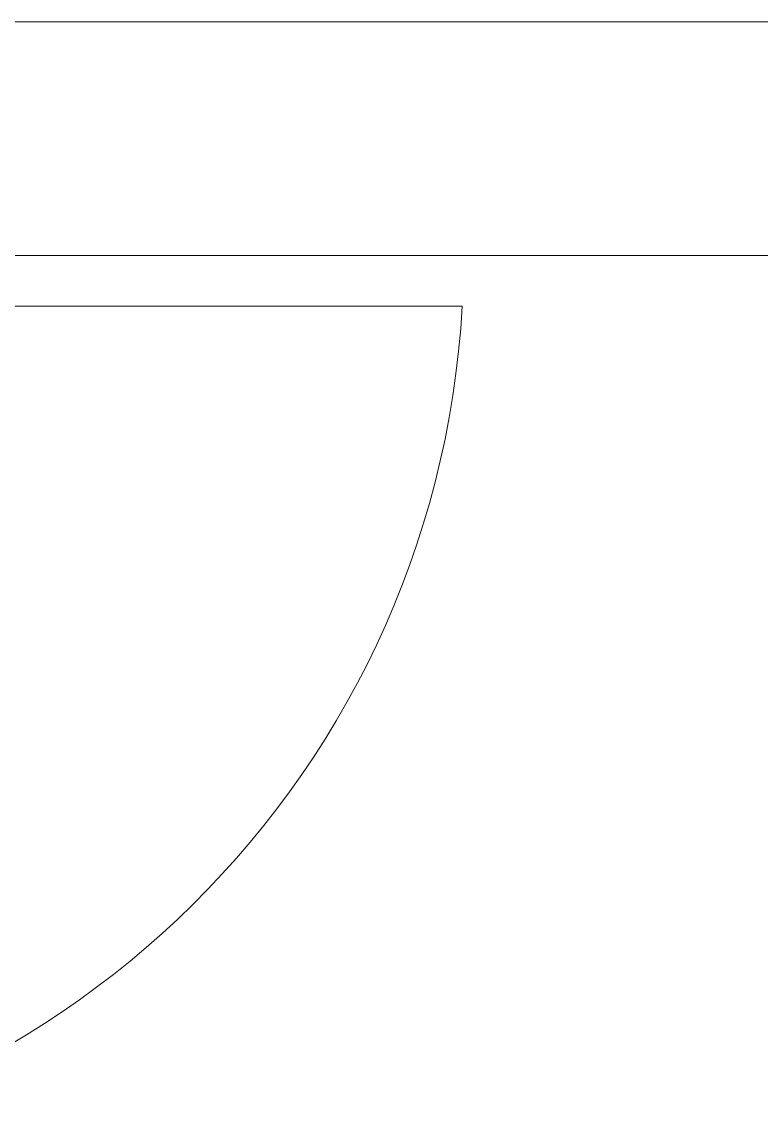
# Model space of a CAD drawing. Header units: metres. Extents: x 191982 to 427160, y -8904 to 80370.
# Drawn here: x 386916 to 387643, y 37813 to 38892 of the extents above; entities that cross this region are included whole.
import ezdxf

# ---------------------------------------------------------------- set-up
doc = ezdxf.new("R2010")
doc.units = ezdxf.units.M
doc.header["$LTSCALE"] = 700
doc.header["$MEASUREMENT"] = 0
doc.layers.add('MAIN GATE', color=7, linetype='Continuous', lineweight=9)
doc.layers.add('NEW PLANS', color=7, linetype='Continuous', lineweight=9)

msp = doc.modelspace()

# ---------------------------------------------------------------- linework, layer by layer
at = {"layer": 'MAIN GATE'}
for p, q in [((386227.772, 38891.692), (388557.772, 38891.692)), ((386227.772, 38661.692), (392917.772, 38661.692))]:
    msp.add_line(p, q, dxfattribs=at)
msp.add_arc((386450.583, 38661.692), 900, 270, 356.815261, dxfattribs=at)
at = {"layer": 'NEW PLANS'}
for p, q in [((388557.772, 38891.692), (386450.583, 38891.692)), ((388557.772, 38891.692), (386450.583, 38891.692)), ((388557.772, 38891.692), (386450.583, 38891.692)), ((388557.772, 38891.692), (386450.583, 38891.692)), ((388557.772, 38891.692), (386450.583, 38891.692)), ((388557.772, 38891.692), (386450.583, 38891.692)), ((388557.772, 38891.692), (386450.583, 38891.692)), ((388557.772, 38891.692), (386450.583, 38891.692)), ((388557.772, 38891.692), (386450.583, 38891.692)), ((388557.772, 38891.692), (386450.583, 38891.692)), ((388557.772, 38891.692), (386450.583, 38891.692)), ((388557.772, 38891.692), (386652.095, 38891.692)), ((388557.772, 38891.692), (386652.095, 38891.692)), ((390760.583, 38661.692), (386450.583, 38661.692)), ((390760.583, 38661.692), (386450.583, 38661.692)), ((390760.583, 38661.692), (386450.583, 38661.692)), ((388677.772, 38661.692), (386450.583, 38661.692)), ((388677.772, 38661.692), (386450.583, 38661.692)), ((388677.772, 38661.692), (386450.583, 38661.692)), ((388677.772, 38661.692), (386450.583, 38661.692)), ((388677.772, 38661.692), (386450.583, 38661.692)), ((388677.772, 38661.692), (386450.583, 38661.692)), ((388677.772, 38661.692), (386450.583, 38661.692)), ((388677.772, 38661.692), (386450.583, 38661.692)), ((388677.772, 38661.692), (386652.095, 38661.692)), ((388677.772, 38661.692), (386652.095, 38661.692)), ((387349.193, 38611.692), (386450.583, 38611.692))]:
    msp.add_line(p, q, dxfattribs=at)

doc.saveas('drawing.dxf')
